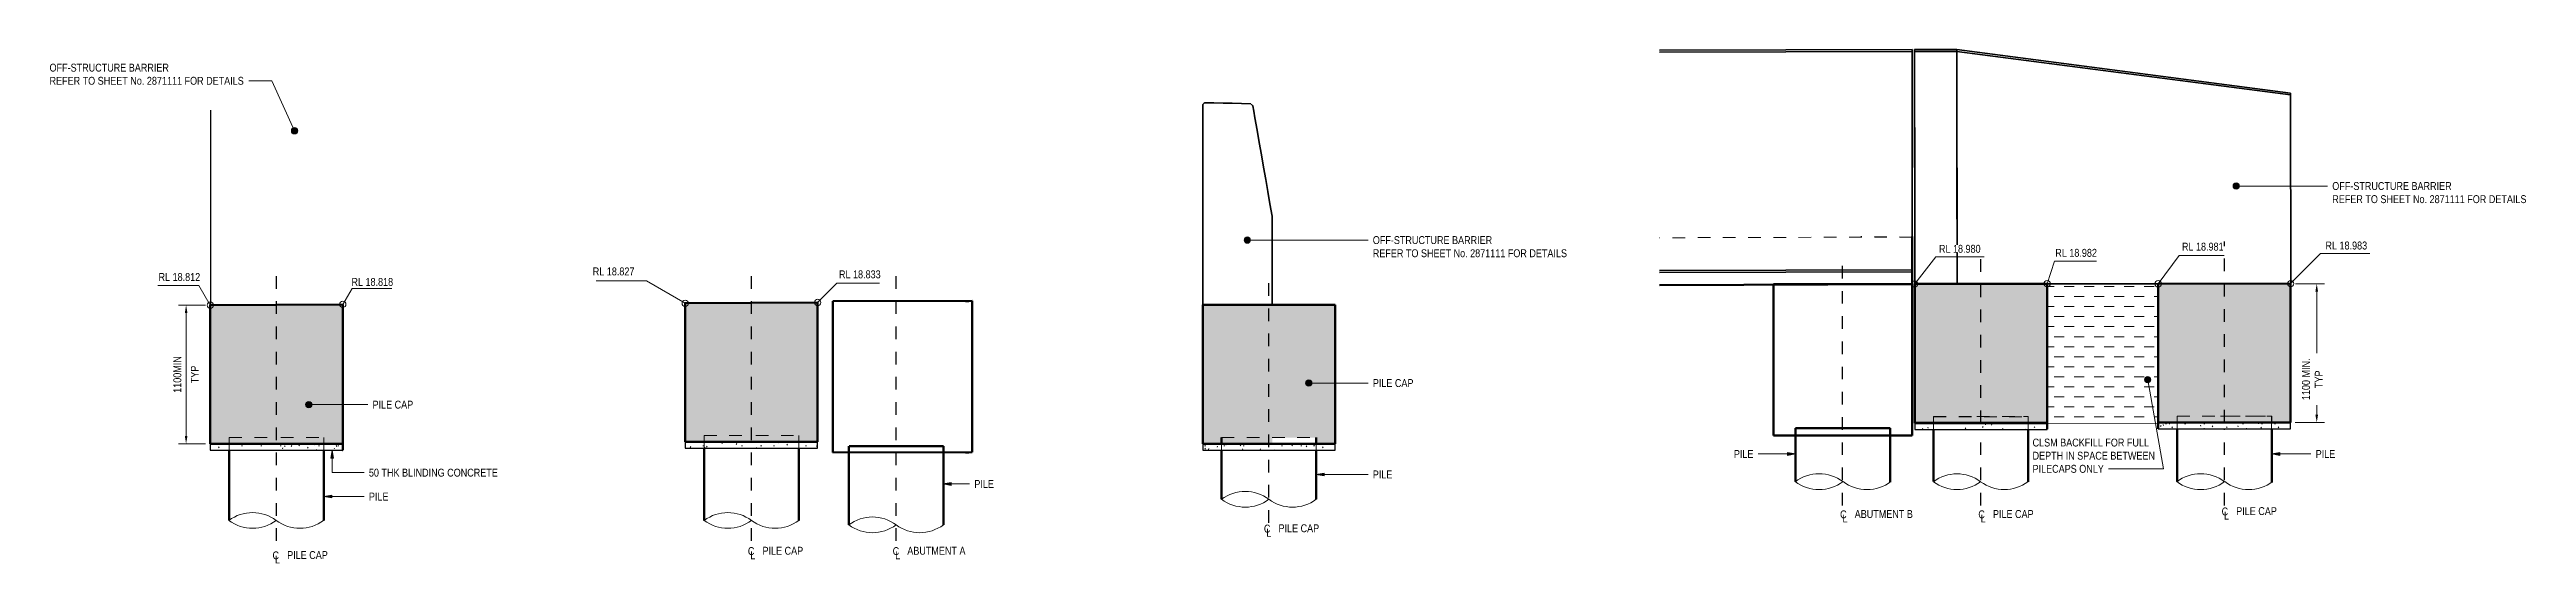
# Model space of a CAD drawing. Header units: metres. Extents: x 574 to 628, y 3 to 1691.
# Drawn here: x 590.55 to 610.18, y 16.76 to 20.84 of the extents above; entities that cross this region are included whole.
import ezdxf

# ---------------------------------------------------------------- set-up
doc = ezdxf.new("R2010")
doc.units = ezdxf.units.M
doc.linetypes.add('JacobsCenter', pattern=[0.015, 0.009, -0.0015, 0.003, -0.0015])
doc.linetypes.add('JacobsDash', pattern=[0.0045, 0.003, -0.0015])
doc.layers.get('Defpoints').update_dxf_attribs({"color": 41})
for name, color, linetype, lineweight in [('BRIDGE-ABUTMENT-CONC', 7, 'Continuous', 50), ('BRIDGE-FRAMING-LINE-18-HID', 7, 'JacobsDash', 18), ('D-BDGE', 7, 'Continuous', 13), ('D-BDGE-FLOOR', 7, 'Continuous', 50), ('D-BDGE-FLOOR-PAT', 7, 'Continuous', 50), ('D-BDGE-FNDN', 7, 'Continuous', 50), ('D-BDGE-FNDN-LINES-18-HID', 7, 'JacobsDash', 18), ('D-BDGE-FNDN-PILE-CAP', 7, 'Continuous', 50), ('D-BDGE-FNDN-PILE-CONC', 7, 'Continuous', 50), ('D-BDGE-GEN-MOD', 7, 'Continuous', 35), ('D-BDGE-LINE', 7, 'Continuous', 9), ('D-ENHA-ANNO-TEXT', 7, 'Continuous', 9), ('D-ENHA-GEN-LINE', 7, 'Continuous', 9), ('D-ENHA-TEXT', 7, 'Continuous', 9), ('D-ENHA-TEXT-DIMS', 7, 'Continuous', 9)]:
    doc.layers.add(name, color=color, linetype=linetype, lineweight=lineweight)
doc.styles.add('Arial Narrow_1', font='ARIALN.TTF', dxfattribs={"height": 0.0625})
doc.dimstyles.new('Dimension_Standard_O__mm_', dxfattribs={"dimscale": 0.3048, "dimtxt": 0.063964, "dimasz": 0.205052, "dimexe": 0.19685, "dimexo": 0.123031, "dimgap": 0.123031, "dimtad": 1, "dimdec": 0, "dimlfac": 1000, "dimzin": 0, "dimdsep": 46, "dimtxsty": 'Arial Narrow_1', "dimsah": 1, "dimcen": 0.09, "dimaunit": 1, "dimadec": 4, "dimazin": 0, "dimtfac": 1, "dimtdec": 4, "dimtix": 1, "dimtmove": 0, "dimatfit": 3, "dimfxl": 1, "dimtvp": 1, "dimtfill": 1, "dimtolj": 1, "dimtzin": 0, "dimlwd": 18, "dimlwe": 18, "dimarcsym": 2})
doc.dimstyles.new('Dimension_Standard_O__mm__1', dxfattribs={"dimscale": 0.3048, "dimtxt": 0.063964, "dimasz": 0.205052, "dimexe": 0.19685, "dimexo": 0.123031, "dimgap": 0.123031, "dimtad": 1, "dimdec": 0, "dimlfac": 1000, "dimzin": 0, "dimdsep": 46, "dimtxsty": 'Arial Narrow_1', "dimsah": 1, "dimcen": 0.09, "dimaunit": 1, "dimadec": 4, "dimazin": 0, "dimtfac": 1, "dimtdec": 4, "dimtix": 1, "dimtmove": 2, "dimatfit": 3, "dimfxl": 1, "dimtvp": 1, "dimtfill": 1, "dimtolj": 1, "dimtzin": 0, "dimlwd": 18, "dimlwe": 18, "dimarcsym": 2})
pattern_1 = [(0, (591.967237, 17.391), (0.2032, 0.0508), [0.00838, -0.14402, 0.00838, -0.14402, -0.8128]), (0, (591.967237, 17.391), (0.2032, 0.0508), [-0.3048, 0.00838, -0.29642, 0.00838, -0.14402, -0.3556]), (0, (591.967237, 17.391), (0.2032, 0.0508), [-0.762, 0.00838, -0.09322, 0.00838, -0.24562]), (120, (592.043237, 17.417), (-0.1455941, 0.15057636), [0.00838, -0.14402, 0.00838, -0.14402, -0.8128]), (120, (592.043237, 17.417), (-0.1455941, 0.15057636), [-0.3048, 0.00838, -0.29642, 0.00838, -0.14402, -0.3556]), (120, (592.043237, 17.417), (-0.1455941, 0.15057636), [-0.762, 0.00838, -0.09322, 0.00838, -0.24562]), (240, (592.068237, 17.518), (-0.0576059, -0.20137636), [0.00838, -0.14402, 0.00838, -0.14402, -0.8128]), (240, (592.068237, 17.518), (-0.0576059, -0.20137636), [-0.3048, 0.00838, -0.29642, 0.00838, -0.14402, -0.3556]), (240, (592.068237, 17.518), (-0.0576059, -0.20137636), [-0.762, 0.00838, -0.09322, 0.00838, -0.24562])]
pattern_2 = [(0, (606.91378, 17.768), (0.2032, 0.0508), [0.00838, -0.14402, 0.00838, -0.14402, -0.8128]), (0, (606.91378, 17.768), (0.2032, 0.0508), [-0.3048, 0.00838, -0.29642, 0.00838, -0.14402, -0.3556]), (0, (606.91378, 17.768), (0.2032, 0.0508), [-0.762, 0.00838, -0.09322, 0.00838, -0.24562]), (120, (606.99078, 17.793), (-0.1455941, 0.1505764), [0.00838, -0.14402, 0.00838, -0.14402, -0.8128]), (120, (606.99078, 17.793), (-0.1455941, 0.1505764), [-0.3048, 0.00838, -0.29642, 0.00838, -0.14402, -0.3556]), (120, (606.99078, 17.793), (-0.1455941, 0.1505764), [-0.762, 0.00838, -0.09322, 0.00838, -0.24562]), (240, (607.01578, 17.895), (-0.0576059, -0.2013764), [0.00838, -0.14402, 0.00838, -0.14402, -0.8128]), (240, (607.01578, 17.895), (-0.0576059, -0.2013764), [-0.3048, 0.00838, -0.29642, 0.00838, -0.14402, -0.3556]), (240, (607.01578, 17.895), (-0.0576059, -0.2013764), [-0.762, 0.00838, -0.09322, 0.00838, -0.24562])]

# ---------------------------------------------------------------- blocks, each defined once
blk = doc.blocks.new('01_SFO_FRP_Pile_CastInPlace_CS - CAST-IN-PLACE PILE - 0750-7668704-DRG-2871081 - SECTION 1')
at = {"layer": 'D-BDGE-FNDN-PILE-CONC'}
for p, q in [((418.144, 17.693), (418.144, 17.644)), ((418.146, 17.693), (418.15, 17.693)), ((418.15, 17.693), (418.157, 17.693)), ((418.157, 17.693), (418.167, 17.693)), ((418.167, 17.693), (418.179, 17.693)), ((418.179, 17.693), (418.211, 17.693)), ((418.211, 17.693), (418.274, 17.693)), ((418.274, 17.693), (418.354, 17.693)), ((418.354, 17.693), (418.413, 17.693)), ((418.413, 17.693), (418.444, 17.693)), ((418.444, 17.693), (418.475, 17.693)), ((418.475, 17.693), (418.602, 17.693)), ((418.602, 17.693), (418.632, 17.693)), ((418.632, 17.693), (418.662, 17.693)), ((418.662, 17.693), (418.719, 17.693)), ((418.719, 17.693), (418.792, 17.693)), ((418.792, 17.693), (418.848, 17.693)), ((418.848, 17.693), (418.874, 17.693)), ((418.874, 17.693), (418.883, 17.693)), ((418.883, 17.693), (418.889, 17.693)), ((418.889, 17.693), (418.893, 17.693)), ((418.893, 17.693), (418.894, 17.693)), ((418.894, 17.645), (418.894, 17.693)), ((418.144, 17.644), (418.144, 17.07)), ((418.894, 17.069), (418.894, 17.645))]:
    blk.add_line(p, q, dxfattribs=at)
blk = doc.blocks.new('CS_DET_Pile-Column_BreakLine - CS_Tubular BreakLine-6234046-DRG-2871081 - SECTION 1')
at = {"layer": 'D-BDGE-LINE', "lineweight": 18}
for centre, start, end in [((413.417, 16.856), 52.9573, 127.0427), ((413.417, 17.353), 232.9573, 307.0427), ((413.792, 17.353), 232.9573, 307.0427)]:
    blk.add_arc(centre, 0.311, start, end, dxfattribs=at)
blk = doc.blocks.new('CS_DET_Pile-Column_BreakLine - CS_Tubular BreakLine-6234046-DRG-2871081 - SECTION 2')
at = {"layer": 'D-BDGE-LINE', "lineweight": 18}
for centre, start, end in [((-1736.851, 17.024), 52.9573, 127.0427), ((-1736.851, 17.521), 232.9573, 307.0427), ((-1736.476, 17.521), 232.9573, 307.0427)]:
    blk.add_arc(centre, 0.311, start, end, dxfattribs=at)
blk = doc.blocks.new('01_SFO_FRP_Pile_CastInPlace_CS - CAST-IN-PLACE PILE - 0750-7668704-DRG-2871081 - SECTION 3')
at = {"layer": 'D-BDGE-FNDN-PILE-CONC'}
for p, q in [((588.434, 17.837), (588.434, 17.777)), ((588.434, 17.837), (589.184, 17.837)), ((588.434, 17.777), (588.434, 17.414)), ((589.184, 17.777), (589.184, 17.837)), ((589.184, 17.408), (589.184, 17.777))]:
    blk.add_line(p, q, dxfattribs=at)
blk = doc.blocks.new('CS_DET_Pile-Column_BreakLine - CS_Tubular BreakLine-6188359-DRG-2871081 - SECTION 3')
at = {"layer": 'D-BDGE-LINE', "lineweight": 18}
for centre, start, end in [((591.645, 17.16), 52.9573, 127.0427), ((591.645, 17.664), 232.9573, 307.0427), ((592.025, 17.664), 232.9573, 307.0427)]:
    blk.add_arc(centre, 0.315, start, end, dxfattribs=at)
blk = doc.blocks.new('CS_DET_Pile-Column_BreakLine - CS_Tubular BreakLine-6234046-DRG-2871081 - SECTION 3')
at = {"layer": 'D-BDGE-LINE', "lineweight": 18}
for centre, start, end in [((589.713, 17.163), 52.9573, 127.0427), ((589.713, 17.66), 232.9573, 307.0427), ((590.088, 17.66), 232.9573, 307.0427)]:
    blk.add_arc(centre, 0.311, start, end, dxfattribs=at)
blk = doc.blocks.new('CS_Annot_Centreline Symbol1 - CS_Annot_Centreline Symbol-5309845-DRG-2871081 - SECTION 1')
at = {"layer": 'D-ENHA-GEN-LINE', "char_height": 0.0625, "attachment_point": 1, "style": 'Arial Narrow_1'}
for s, insert, width in [('C  ', (413.575, 16.859), 0.11023), ('L', (413.595, 16.826), 0.0481)]:
    blk.add_mtext(s, dxfattribs=dict(at, insert=insert, width=width))
blk = doc.blocks.new('DIMBLOCK18-DRG-2871081 - SECTION 1')
at = {"layer": 'D-ENHA-TEXT-DIMS', "color": 0, "lineweight": 18, "transparency": 16777216}
for p, q in [((591.784, 18.812), (591.569, 18.812)), ((591.629, 18.749), (591.629, 17.775)), ((591.784, 17.712), (591.569, 17.712))]:
    blk.add_line(p, q, dxfattribs=at)
at = {"layer": 'D-ENHA-TEXT-DIMS', "color": 0, "transparency": 16777216}
for points in [[(591.619, 18.749), (591.64, 18.749), (591.629, 18.812)], [(591.619, 17.775), (591.64, 17.775), (591.629, 17.712)]]:
    blk.add_solid(points, dxfattribs=at)
at = {"layer": 'Defpoints', "color": 0, "transparency": 16777216}
for p in [(591.821, 18.812), (591.629, 17.712), (591.821, 17.712)]:
    blk.add_point(p, dxfattribs=at)
at = {"layer": 'D-ENHA-TEXT-DIMS', "color": 0, "lineweight": 18, "transparency": 16777216, "insert": (591.56, 18.262), "char_height": 0.0625, "width": 0.39719, "attachment_point": 5, "rotation": 90, "style": 'Arial Narrow_1', "bg_fill": 3, "box_fill_scale": 1.1, "bg_fill_color": 256, "bg_fill_true_color": 13158600, "bg_fill_transparency": 0}
blk.add_mtext('\\A1;1100MIN ', dxfattribs=at)
at = {"layer": 'D-ENHA-TEXT-DIMS', "color": 0, "lineweight": 18, "transparency": 16777216, "insert": (591.698, 18.262), "char_height": 0.0625, "width": 0.39719, "attachment_point": 5, "rotation": 90, "style": 'Arial Narrow_1', "bg_fill": 3, "box_fill_scale": 1.1, "bg_fill_color": 256, "bg_fill_true_color": 13158600, "bg_fill_transparency": 0}
blk.add_mtext('\\A1;TYP', dxfattribs=at)
blk = doc.blocks.new('CS_Annot_Centreline Symbol1 - CS_Annot_Centreline Symbol-5309845-DRG-2871081 - SECTION 2')
at = {"layer": 'D-ENHA-GEN-LINE', "char_height": 0.0625, "attachment_point": 1, "style": 'Arial Narrow_1'}
for s, insert, width in [('C  ', (-1736.703, 17.071), 0.11023), ('L', (-1736.684, 17.038), 0.0481)]:
    blk.add_mtext(s, dxfattribs=dict(at, insert=insert, width=width))
blk = doc.blocks.new('CS_Annot_Centreline Symbol1 - CS_Annot_Centreline Symbol-5309845-DRG-2871081 - SECTION 3')
at = {"layer": 'D-ENHA-GEN-LINE', "char_height": 0.0625, "attachment_point": 1, "style": 'Arial Narrow_1'}
for s, insert, width in [('C  ', (591.811, 17.207), 0.11023), ('L', (591.83, 17.174), 0.0481)]:
    blk.add_mtext(s, dxfattribs=dict(at, insert=insert, width=width))
blk = doc.blocks.new('DIMBLOCK19-DRG-2871081 - SECTION 3')
at = {"layer": 'D-ENHA-TEXT-DIMS', "color": 0, "lineweight": 18, "transparency": 16777216}
for p, q in [((608.352, 18.982), (608.58, 18.982)), ((608.52, 18.919), (608.52, 18.422)), ((608.35, 17.881), (608.58, 17.881)), ((608.52, 17.943), (608.52, 18.026))]:
    blk.add_line(p, q, dxfattribs=at)
at = {"layer": 'D-ENHA-TEXT-DIMS', "color": 0, "transparency": 16777216}
blk.add_solid([(608.509, 18.919), (608.53, 18.919), (608.52, 18.982)], dxfattribs=at)
at = {"layer": 'Defpoints', "color": 0, "transparency": 16777216}
for p in [(608.315, 18.982), (608.312, 17.881), (608.52, 17.881)]:
    blk.add_point(p, dxfattribs=at)
at = {"layer": 'D-ENHA-TEXT-DIMS', "color": 0, "lineweight": 18, "transparency": 16777216, "insert": (608.485, 18.224), "char_height": 0.0625, "width": 0.39719, "attachment_point": 5, "rotation": 90, "line_spacing_factor": 0.974696, "style": 'Arial Narrow_1', "bg_fill": 3, "box_fill_scale": 1.1, "bg_fill_color": 256, "bg_fill_true_color": 13158600, "bg_fill_transparency": 0}
blk.add_mtext('\\A1;1100\u200e MIN.\\PTYP', dxfattribs=at)
at = {"layer": 'D-ENHA-TEXT-DIMS', "color": 0, "transparency": 16777216}
blk.add_solid([(608.509, 17.943), (608.53, 17.943), (608.52, 17.881)], dxfattribs=at)

msp = doc.modelspace()

# ---------------------------------------------------------------- hatches: boundary and pattern name
at = {"layer": 'D-BDGE-FLOOR-PAT', "true_color": 0xe1e1e1}
msp.add_hatch(color=254, dxfattribs=at).paths.add_polyline_path([(605.3126, 19.352), (605.3126, 19.3574), (605.3122, 19.3574), (605.3122, 19.352)])
at = {"layer": 'D-BDGE-FNDN-PILE-CAP', "true_color": 0xc0c0c0}
for points in [[(606.3826, 17.8796), (606.3826, 18.9816), (605.3326, 18.9797), (605.3326, 17.8796), (606.0053, 17.8796)], [(607.3531, 17.8808), (608.3124, 17.8808), (608.3124, 18.9828), (607.2624, 18.9809), (607.2624, 17.8808)], [(592.4597, 17.712), (592.8711, 17.712), (592.8711, 18.818), (591.8211, 18.8116), (591.8211, 17.712), (591.9897, 17.712)], [(595.5854, 17.727), (596.6354, 17.727), (596.6354, 18.833), (595.5854, 18.8266), (595.5854, 17.8166)], [(599.6884, 17.712), (599.8384, 17.712), (599.8384, 17.7614), (600.5883, 17.7614), (600.5883, 17.712), (600.7383, 17.712), (600.7383, 18.8148), (599.6883, 18.8148), (599.6883, 17.712)], [(605.3326, 17.8761), (606.3826, 17.8761), (606.3826, 17.8796), (605.3326, 17.8796)], [(592.8711, 17.662), (592.8711, 17.712), (591.8211, 17.712), (591.8211, 17.7114), (592.8701, 17.7114), (592.8701, 17.662)], [(595.5854, 17.677), (595.5855, 17.677), (595.5854, 17.727)]]:
    msp.add_hatch(color=9, dxfattribs=at).paths.add_polyline_path(points)
at = {"layer": 'D-BDGE-LINE', "true_color": 0x888888}
h = msp.add_hatch(dxfattribs=at)
h.set_pattern_fill('FP_4', color=252, style=0, pattern_type=2)
h.set_pattern_definition([(0, (606.91378, 17.768), (0.07937, 0.07937), [0.07937, -0.07937])])
h.paths.add_polyline_path([(606.3826, 17.8715), (607.2624, 17.8771), (607.2624, 18.9811), (606.3826, 18.9778), (606.3826, 17.8761)])
at = {"layer": 'D-BDGE-LINE'}
h = msp.add_hatch(dxfattribs=at)
h.set_pattern_fill('FP_5', color=256, style=0, pattern_type=2)
h.set_pattern_definition(pattern_2)
h.paths.add_polyline_path([(605.3326, 17.8261), (606.3826, 17.8261), (606.3826, 17.8761), (605.3326, 17.8761)])
h = msp.add_hatch(dxfattribs=at)
h.set_pattern_fill('FP_5', color=256, style=0, pattern_type=2)
h.set_pattern_definition(pattern_2)
h.paths.add_polyline_path([(608.0271, 17.8308), (608.3124, 17.8308), (608.3124, 17.8808), (607.2624, 17.8808), (607.2624, 17.8308), (607.6901, 17.8308)])
h = msp.add_hatch(dxfattribs=at)
h.set_pattern_fill('FP_2', color=256, style=0, pattern_type=2)
h.set_pattern_definition(pattern_1)
h.paths.add_polyline_path([(591.8201, 17.6614), (592.8701, 17.6614), (592.8701, 17.7114), (591.8201, 17.7114)])
h = msp.add_hatch(dxfattribs=at)
h.set_pattern_fill('FP_2', color=256, style=0, pattern_type=2)
h.set_pattern_definition(pattern_1)
h.paths.add_polyline_path([(595.5855, 17.677), (596.6355, 17.677), (596.6355, 17.727), (595.5855, 17.727)])
h = msp.add_hatch(dxfattribs=at)
h.set_pattern_fill('FP_3', color=256, style=0, pattern_type=2)
h.set_pattern_definition([(0, (600.719363, 17.391), (0.2032, 0.0508), [0.00838, -0.14402, 0.00838, -0.14402, -0.8128]), (0, (600.719363, 17.391), (0.2032, 0.0508), [-0.3048, 0.00838, -0.29642, 0.00838, -0.14402, -0.3556]), (0, (600.719363, 17.391), (0.2032, 0.0508), [-0.762, 0.00838, -0.09322, 0.00838, -0.24562]), (120, (600.795363, 17.417), (-0.145594, 0.1505764), [0.00838, -0.14402, 0.00838, -0.14402, -0.8128]), (120, (600.795363, 17.417), (-0.145594, 0.1505764), [-0.3048, 0.00838, -0.29642, 0.00838, -0.14402, -0.3556]), (120, (600.795363, 17.417), (-0.145594, 0.1505764), [-0.762, 0.00838, -0.09322, 0.00838, -0.24562]), (240, (600.820363, 17.518), (-0.057606, -0.2013764), [0.00838, -0.14402, 0.00838, -0.95682]), (240, (600.820363, 17.518), (-0.057606, -0.2013764), [-0.16078, -0.14402, 0.00838, -0.29642, -0.508]), (240, (600.820363, 17.518), (-0.057606, -0.2013764), [-0.6096, 0.00838, -0.14402, 0.00838, -0.34722]), (240, (600.820363, 17.518), (-0.057606, -0.2013764), [-0.77038, -0.09322, 0.00838, -0.24562])])
h.paths.add_polyline_path([(600.5645, 17.662), (600.7384, 17.662), (600.7383, 17.712), (599.6884, 17.712), (599.6884, 17.662), (600.4859, 17.662)])
at = {"layer": 'D-BDGE-LINE', "true_color": 0xc0c0c0}
msp.add_hatch(color=9, dxfattribs=at).paths.add_polyline_path([(599.8384, 17.712), (600.2393, 17.712), (600.2393, 17.7614), (599.8384, 17.7614)])
at = {"layer": 'D-ENHA-TEXT'}
h = msp.add_hatch(color=256, dxfattribs=at)
edge = h.paths.add_edge_path()
edge.add_arc((592.4887, 20.1943), 0.025, 0, 360)
h = msp.add_hatch(color=256, dxfattribs=at)
edge = h.paths.add_edge_path()
edge.add_arc((607.881, 19.7566), 0.025, 0, 360)
h = msp.add_hatch(color=256, dxfattribs=at)
edge = h.paths.add_edge_path()
edge.add_arc((600.042, 19.3276), 0.025, 0, 360)
h = msp.add_hatch(color=256, dxfattribs=at)
edge = h.paths.add_edge_path()
edge.add_arc((600.5291, 18.194), 0.025, 0, 360)
h = msp.add_hatch(color=256, dxfattribs=at)
edge = h.paths.add_edge_path()
edge.add_arc((607.1799, 18.2205), 0.025, 0, 360)
h = msp.add_hatch(color=256, dxfattribs=at)
edge = h.paths.add_edge_path()
edge.add_arc((592.6016, 18.0228), 0.025, 0, 360)
for points in [[(592.787, 17.661), (592.776, 17.5985), (592.798, 17.5985)], [(600.5889, 17.4694), (600.6514, 17.4584), (600.6514, 17.4804)], [(604.3865, 17.6318), (604.324, 17.6428), (604.324, 17.6208)], [(608.1646, 17.6318), (608.2271, 17.6208), (608.2271, 17.6428)], [(592.721, 17.2939), (592.7835, 17.2829), (592.7835, 17.3049)], [(597.6315, 17.3939), (597.694, 17.3829), (597.694, 17.4049)]]:
    msp.add_hatch(color=256, dxfattribs=at).paths.add_polyline_path(points)

# ---------------------------------------------------------------- linework, layer by layer
at = {"layer": 'BRIDGE-ABUTMENT-CONC'}
for p, q in [((605.3126, 18.9771), (604.2126, 18.9771)), ((604.2126, 18.9738), (604.2126, 17.777)), ((605.3126, 17.777), (605.3126, 18.977)), ((597.8604, 18.8449), (596.7554, 18.8439)), ((596.7554, 18.8439), (596.7554, 17.6438)), ((597.8604, 18.8449), (597.8111, 18.8398)), ((597.8604, 17.6449), (597.8604, 18.8449)), ((604.2126, 17.777), (604.2126, 17.7825)), ((604.2126, 17.777), (605.3126, 17.777)), ((605.3126, 17.777), (605.3126, 17.7825)), ((596.7554, 17.6438), (597.8604, 17.6449)), ((597.8111, 17.6397), (597.8604, 17.6449))]:
    msp.add_line(p, q, dxfattribs=at)
at = {"layer": 'BRIDGE-FRAMING-LINE-18-HID'}
msp.add_line((604.2126, 18.9771), (604.2126, 18.9739), dxfattribs=at)
at = {"layer": 'D-BDGE', "lineweight": 25}
for p, q in [((591.8251, 18.8036), (591.8251, 20.3571)), ((605.3326, 17.8761), (605.3326, 17.8261)), ((606.3826, 17.8261), (606.3826, 17.8761)), ((607.2624, 17.8808), (607.2624, 17.8308)), ((608.3124, 17.8308), (608.3124, 17.8808)), ((591.8201, 17.7114), (591.8201, 17.6614)), ((592.8701, 17.6614), (592.8701, 17.7114)), ((595.5855, 17.727), (595.5855, 17.677)), ((595.5855, 17.677), (596.6355, 17.677)), ((596.6355, 17.677), (596.6355, 17.727)), ((599.6884, 17.712), (599.6884, 17.662)), ((600.7384, 17.662), (600.7384, 17.712)), ((605.3326, 17.8261), (606.3826, 17.8261)), ((607.2624, 17.8308), (608.3124, 17.8308)), ((591.8201, 17.6614), (592.8701, 17.6614)), ((599.6884, 17.662), (600.7384, 17.662))]:
    msp.add_line(p, q, dxfattribs=at)
at = {"layer": 'D-BDGE', "color": 8, "linetype": 'JacobsDash', "lineweight": 18, "true_color": 0x808080}
for q in [(603.3096, 19.3462), (604.9046, 19.3562)]:
    msp.add_line((605.3126, 19.352), q, dxfattribs=at)
at = {"layer": 'D-BDGE', "linetype": 'JacobsCenter', "lineweight": 25}
for p, q in [((605.8576, 17.8761), (605.8576, 19.2609)), ((607.7874, 17.8808), (607.7874, 19.3159)), ((596.1104, 16.9422), (596.1104, 19.106)), ((597.2584, 16.9422), (597.2584, 19.121)), ((604.7609, 17.2237), (604.7609, 19.1704)), ((592.3451, 16.9422), (592.3451, 19.0462)), ((600.2134, 17.0858), (600.2134, 19.032)), ((605.8576, 17.2237), (605.8576, 17.8261)), ((607.7874, 17.2237), (607.7874, 17.8308))]:
    msp.add_line(p, q, dxfattribs=at)
at = {"layer": 'D-BDGE', "color": 252, "true_color": 0x888888}
for p, q in [((607.2624, 18.9811), (606.3826, 18.9778)), ((606.3826, 18.9778), (606.3826, 17.8761)), ((607.2624, 17.8808), (607.2624, 18.9811)), ((606.3826, 17.8715), (607.2624, 17.8771))]:
    msp.add_line(p, q, dxfattribs=at)
at = {"layer": 'D-BDGE', "lineweight": 50}
for p, q in [((606.3826, 17.8761), (605.3326, 17.8761)), ((608.3124, 17.8808), (607.2624, 17.8808)), ((592.8701, 17.7114), (591.8201, 17.7114)), ((596.6355, 17.727), (595.5855, 17.727)), ((600.7384, 17.712), (599.6884, 17.712))]:
    msp.add_line(p, q, dxfattribs=at)
at = {"layer": 'D-BDGE', "linetype": 'JacobsDash', "lineweight": 18}
for p, q in [((605.4826, 17.8261), (605.4826, 17.9261)), ((605.4826, 17.9261), (606.2321, 17.9261)), ((606.2321, 17.9261), (606.2321, 17.8261)), ((607.4125, 17.8308), (607.4125, 17.9308)), ((607.4125, 17.9308), (608.1623, 17.9308)), ((608.1623, 17.9308), (608.1623, 17.8308)), ((591.9711, 17.654), (591.9711, 17.754)), ((592.7208, 17.754), (592.7208, 17.654)), ((595.7355, 17.677), (595.7355, 17.7771)), ((596.4855, 17.7771), (596.4855, 17.677)), ((599.8383, 17.654), (599.8383, 17.7614)), ((599.8383, 17.7614), (600.5882, 17.7614)), ((600.5882, 17.7614), (600.5882, 17.654))]:
    msp.add_line(p, q, dxfattribs=at)
at = {"layer": 'D-BDGE-FLOOR', "color": 252, "true_color": 0x888888}
for p, q in [((605.3126, 19.3574), (605.3126, 19.352)), ((605.3126, 19.352), (605.3126, 18.977)), ((603.3096, 18.9712), (605.3126, 18.977))]:
    msp.add_line(p, q, dxfattribs=at)
at = {"layer": 'D-BDGE-FNDN-LINES-18-HID'}
for p, q in [((605.4826, 17.9296), (605.4826, 17.8797)), ((605.4826, 17.9296), (605.8259, 17.9296)), ((605.4826, 17.9296), (605.5213, 17.9296)), ((605.4826, 17.8796), (605.4826, 17.8761)), ((605.8259, 17.9296), (606.2326, 17.9296)), ((606.194, 17.9296), (606.2326, 17.9296)), ((606.2326, 17.8797), (606.2326, 17.9296)), ((606.2326, 17.8761), (606.2326, 17.8796)), ((607.4125, 17.9308), (607.4125, 17.8808)), ((607.4125, 17.9308), (607.7558, 17.9308)), ((607.7558, 17.9308), (608.1625, 17.9308)), ((608.1239, 17.9308), (608.1625, 17.9308)), ((608.1625, 17.8808), (608.1625, 17.9308)), ((591.9711, 17.7614), (591.9711, 17.712)), ((591.9711, 17.712), (591.9711, 17.7114)), ((591.9712, 17.7614), (592.3499, 17.7614)), ((592.3808, 17.7614), (592.7211, 17.7614)), ((592.7211, 17.712), (592.7211, 17.7614)), ((592.7211, 17.7114), (592.7211, 17.712)), ((595.7355, 17.7771), (595.7355, 17.727)), ((595.7355, 17.7771), (596.1142, 17.7771)), ((596.1452, 17.7771), (596.4854, 17.7771)), ((596.4855, 17.727), (596.4855, 17.7771))]:
    msp.add_line(p, q, dxfattribs=at)
at = {"layer": 'D-BDGE-FNDN-PILE-CAP'}
for p, q in [((606.3826, 18.9816), (605.3326, 18.9797)), ((605.3326, 17.8796), (605.3326, 18.9797)), ((606.3826, 18.9778), (606.3826, 18.9816)), ((608.3124, 18.9828), (607.2624, 18.9809)), ((608.3124, 17.8808), (608.3124, 18.9828)), ((592.8711, 18.818), (591.8211, 18.8116)), ((591.8211, 18.8116), (591.8211, 17.712)), ((592.8711, 17.712), (592.8711, 18.818)), ((592.8711, 18.818), (592.8711, 18.818)), ((596.6354, 18.833), (595.5854, 18.8266)), ((595.5854, 18.8266), (595.5854, 17.727)), ((596.6354, 17.727), (596.6354, 18.833)), ((596.6355, 18.833), (596.6354, 18.833)), ((600.7383, 18.8148), (599.6883, 18.8148)), ((599.6883, 18.8148), (599.6883, 17.712)), ((599.6883, 18.8148), (599.6883, 18.8148)), ((600.7383, 17.712), (600.7383, 18.8148)), ((600.7383, 18.8148), (600.7383, 18.8148)), ((605.3326, 17.8796), (606.3826, 17.8796)), ((605.3326, 17.8761), (605.3326, 17.8796)), ((606.3826, 17.8796), (605.3326, 17.8796)), ((592.8711, 17.712), (591.8211, 17.712)), ((591.8211, 17.712), (591.8211, 17.7114)), ((591.8211, 17.712), (592.8711, 17.712)), ((592.8711, 17.662), (592.8711, 17.712)), ((592.8711, 17.712), (592.8711, 17.712)), ((592.8711, 17.712), (592.8711, 17.712)), ((592.8701, 17.662), (592.8711, 17.662)), ((592.8711, 17.662), (592.8711, 17.662))]:
    msp.add_line(p, q, dxfattribs=at)
at = {"layer": 'D-BDGE-FNDN-PILE-CAP', "color": 18, "true_color": 0x080808}
for p, q in [((606.3826, 17.8796), (606.3826, 18.9778)), ((607.2624, 18.9809), (607.2624, 18.9809)), ((607.2624, 17.8808), (607.2624, 18.9809)), ((606.3826, 17.8761), (606.3826, 17.8796)), ((606.3826, 17.8296), (606.3826, 17.8715)), ((607.2624, 17.8308), (607.2624, 17.8771))]:
    msp.add_line(p, q, dxfattribs=at)
at = {"layer": 'D-BDGE-FNDN-PILE-CAP', "color": 250, "true_color": 0x0f0f0f}
for p, q in [((606.3826, 17.8715), (606.3826, 17.8761)), ((607.2624, 17.8771), (607.2624, 17.8808))]:
    msp.add_line(p, q, dxfattribs=at)
at = {"layer": 'D-BDGE-FNDN-PILE-CONC'}
for p, q in [((595.7355, 17.677), (595.7355, 17.1043)), ((596.4855, 17.1038), (596.4855, 17.677)), ((599.8383, 17.7614), (599.8383, 17.712)), ((600.5883, 17.712), (600.5883, 17.7614)), ((605.4826, 17.8261), (605.4826, 17.4135)), ((606.2326, 17.4119), (606.2326, 17.8261)), ((607.4125, 17.8308), (607.4125, 17.4135)), ((608.1625, 17.4066), (608.1625, 17.8308)), ((591.9711, 17.6614), (591.9711, 17.1059)), ((592.7211, 17.1043), (592.7211, 17.6614)), ((599.8383, 17.662), (599.8383, 17.2725)), ((600.5883, 17.2724), (600.5883, 17.662))]:
    msp.add_line(p, q, dxfattribs=at)
at = {"layer": 'D-BDGE-GEN-MOD'}
for p, q in [((603.3096, 20.8325), (605.3122, 20.838)), ((605.3122, 20.823), (603.3096, 20.8175)), ((605.3122, 20.823), (605.3122, 20.838)), ((605.3122, 20.8362), (605.3123, 20.8302)), ((605.3122, 19.091), (605.3122, 20.823)), ((605.3124, 20.8131), (605.3123, 20.8302)), ((605.3305, 20.8368), (605.3304, 20.8302)), ((605.3304, 20.8302), (605.3304, 20.8147)), ((605.3304, 20.8147), (605.3326, 19.6281)), ((605.6646, 20.8387), (605.3306, 20.8381)), ((605.3306, 20.8231), (605.3306, 20.8381)), ((605.6656, 20.8237), (605.3306, 20.8231)), ((605.3343, 18.9817), (605.3306, 20.8231)), ((605.6655, 20.8388), (605.6646, 20.8389)), ((605.6652, 20.8238), (605.6646, 20.8239)), ((605.6656, 20.8237), (605.6656, 20.8387)), ((608.3118, 20.4941), (605.6656, 20.8387)), ((605.6693, 18.9817), (605.6656, 20.8237)), ((608.3118, 20.4791), (605.6657, 20.8237)), ((605.3124, 19.893), (605.3124, 20.8131)), ((608.3118, 20.4791), (608.3118, 20.4941)), ((608.3149, 18.9817), (608.3118, 20.4791)), ((599.7033, 20.4174), (599.6883, 20.4024)), ((599.6883, 20.4024), (599.6883, 18.8169)), ((599.7033, 20.4174), (599.7033, 20.4178)), ((600.0854, 20.3933), (600.0723, 20.4064)), ((600.0854, 20.3933), (600.0853, 20.3938)), ((600.0931, 20.3492), (600.0854, 20.3933)), ((605.3124, 19.893), (605.3122, 19.783)), ((605.6663, 20.0012), (605.6683, 18.9817)), ((605.3122, 19.783), (605.3122, 19.091)), ((600.2383, 18.8169), (600.2383, 19.5169)), ((600.2383, 19.5169), (600.2383, 19.5169)), ((605.3326, 19.6281), (605.3339, 18.9817)), ((603.3096, 19.0855), (605.3122, 19.091)), ((605.3122, 19.076), (603.3096, 19.0705)), ((605.3122, 19.076), (605.3122, 19.091)), ((605.3122, 19.091), (605.3122, 19.076)), ((605.3339, 18.9817), (605.3343, 18.9817)), ((605.3343, 18.9817), (605.6693, 18.9817)), ((605.6694, 18.9817), (607.6824, 18.9817)), ((608.3124, 18.9817), (608.3149, 18.9817)), ((599.6883, 18.8169), (600.2383, 18.8169))]:
    msp.add_line(p, q, dxfattribs=at)
at = {"layer": 'D-BDGE-GEN-MOD', "flags": 128}
for points in [[(600.0697, 20.409), (599.9964, 20.4107), (599.9231, 20.4124), (599.8499, 20.414), (599.7766, 20.4157), (599.7033, 20.4174)], [(600.2383, 19.5169), (600.2213, 19.6143), (600.2044, 19.7117), (600.1874, 19.8091), (600.1704, 19.9064), (600.1534, 20.0038), (600.1364, 20.1012), (600.1194, 20.1986), (600.1024, 20.296), (600.0931, 20.3491)]]:
    msp.add_lwpolyline(points, dxfattribs=at)
at = {"layer": 'D-ENHA-ANNO-TEXT', "lineweight": 18}
for p, q in [((605.3326, 18.9797), (605.4989, 19.1937)), ((605.4989, 19.1937), (605.8843, 19.1937)), ((606.3826, 18.9816), (606.4406, 19.1609)), ((606.4406, 19.1609), (606.7745, 19.1609)), ((607.2624, 18.9811), (607.4287, 19.2068)), ((607.4287, 19.2068), (607.7864, 19.2068)), ((608.3124, 18.9828), (608.55, 19.2204)), ((608.55, 19.2204), (608.9405, 19.2204)), ((591.7313, 18.9672), (591.4058, 18.9672)), ((591.8211, 18.8116), (591.7313, 18.9672)), ((592.8711, 18.818), (592.9443, 18.9447)), ((592.9443, 18.9447), (593.2607, 18.9447)), ((595.2781, 19.0041), (594.8797, 19.0041)), ((595.5854, 18.8266), (595.2781, 19.0041)), ((596.6354, 18.833), (596.7888, 18.9863)), ((596.7888, 18.9863), (597.1271, 18.9863))]:
    msp.add_line(p, q, dxfattribs=at)
for centre in [(595.5854, 18.8266), (596.6354, 18.833), (605.3326, 18.9797), (606.3826, 18.9816), (607.2624, 18.9811), (608.3124, 18.9828), (591.8211, 18.8116), (592.8711, 18.818)]:
    msp.add_circle(centre, 0.025, dxfattribs=at)
at = {"layer": 'D-ENHA-TEXT'}
for p, q in [((592.1285, 20.5909), (592.1269, 20.5909)), ((592.3086, 20.5909), (592.1285, 20.5909)), ((592.4887, 20.1943), (592.3086, 20.5909)), ((607.881, 19.7566), (608.6052, 19.7566)), ((600.042, 19.3276), (600.9992, 19.3276)), ((600.5291, 18.194), (600.9992, 18.194)), ((607.1799, 18.2205), (607.3042, 17.5138)), ((592.6016, 18.0228), (593.0696, 18.0228)), ((592.787, 17.661), (592.776, 17.5985)), ((592.776, 17.5985), (592.798, 17.5985)), ((592.798, 17.5985), (592.787, 17.661)), ((592.787, 17.661), (592.787, 17.4835)), ((592.787, 17.4835), (593.0407, 17.4835)), ((600.6514, 17.4804), (600.5889, 17.4694)), ((600.6514, 17.4584), (600.6514, 17.4804)), ((604.3865, 17.6318), (604.092, 17.6318)), ((604.3865, 17.6318), (604.324, 17.6428)), ((604.324, 17.6428), (604.324, 17.6208)), ((604.324, 17.6208), (604.3865, 17.6318)), ((607.277, 17.5138), (606.8701, 17.5138)), ((607.3042, 17.5138), (607.277, 17.5138)), ((608.2271, 17.6428), (608.1646, 17.6318)), ((608.1646, 17.6318), (608.2271, 17.6208)), ((608.1646, 17.6318), (608.4738, 17.6318)), ((608.2271, 17.6208), (608.2271, 17.6428)), ((592.7835, 17.3049), (592.721, 17.2939)), ((592.721, 17.2939), (592.7835, 17.2829)), ((592.721, 17.2939), (593.0407, 17.2939)), ((592.7835, 17.2829), (592.7835, 17.3049)), ((597.694, 17.4049), (597.6315, 17.3939)), ((597.6315, 17.3939), (597.694, 17.3829)), ((597.6315, 17.3939), (597.8403, 17.3939)), ((597.694, 17.3829), (597.694, 17.4049)), ((600.5889, 17.4694), (600.6514, 17.4584)), ((600.5889, 17.4694), (600.9992, 17.4694))]:
    msp.add_line(p, q, dxfattribs=at)
for centre in [(592.4887, 20.1943), (607.881, 19.7566), (600.042, 19.3276), (600.5291, 18.194), (607.1799, 18.2205), (592.6016, 18.0228)]:
    msp.add_circle(centre, 0.025, dxfattribs=at)

# ---------------------------------------------------------------- block references
at = {"layer": 'D-BDGE-FNDN'}
for name, p in [('01_SFO_FRP_Pile_CastInPlace_CS - CAST-IN-PLACE PILE - 0750-7668704-DRG-2871081 - SECTION 1', (178.7392, 0)), ('01_SFO_FRP_Pile_CastInPlace_CS - CAST-IN-PLACE PILE - 0750-7668704-DRG-2871081 - SECTION 3', (15.9548, 0))]:
    msp.add_blockref(name, p, dxfattribs=at)
at = {"layer": 'D-BDGE-LINE'}
for name, p in [('CS_DET_Pile-Column_BreakLine - CS_Tubular BreakLine-6188359-DRG-2871081 - SECTION 3', (12.9298, 0)), ('CS_DET_Pile-Column_BreakLine - CS_Tubular BreakLine-6234046-DRG-2871081 - SECTION 3', (15.9548, 0)), ('CS_DET_Pile-Column_BreakLine - CS_Tubular BreakLine-6188359-DRG-2871081 - SECTION 3', (15.9548, 0)), ('CS_DET_Pile-Column_BreakLine - CS_Tubular BreakLine-6234046-DRG-2871081 - SECTION 2', (2336.8764, 0)), ('CS_DET_Pile-Column_BreakLine - CS_Tubular BreakLine-6234046-DRG-2871081 - SECTION 1', (178.7392, 0)), ('CS_DET_Pile-Column_BreakLine - CS_Tubular BreakLine-6234046-DRG-2871081 - SECTION 1', (182.5067, 0)), ('CS_DET_Pile-Column_BreakLine - CS_Tubular BreakLine-6234046-DRG-2871081 - SECTION 1', (183.6529, -0.035))]:
    msp.add_blockref(name, p, dxfattribs=at)
at = {"layer": 'D-ENHA-GEN-LINE'}
for name, p in [('CS_Annot_Centreline Symbol1 - CS_Annot_Centreline Symbol-5309845-DRG-2871081 - SECTION 3', (12.9303, -0.023)), ('CS_Annot_Centreline Symbol1 - CS_Annot_Centreline Symbol-5309845-DRG-2871081 - SECTION 3', (14.0261, -0.023)), ('CS_Annot_Centreline Symbol1 - CS_Annot_Centreline Symbol-5309845-DRG-2871081 - SECTION 3', (15.9548, 0)), ('CS_Annot_Centreline Symbol1 - CS_Annot_Centreline Symbol-5309845-DRG-2871081 - SECTION 1', (182.5076, 0.0338)), ('CS_Annot_Centreline Symbol1 - CS_Annot_Centreline Symbol-5309845-DRG-2871081 - SECTION 1', (183.6555, 0.0338)), ('CS_Annot_Centreline Symbol1 - CS_Annot_Centreline Symbol-5309845-DRG-2871081 - SECTION 2', (2336.8764, 0)), ('CS_Annot_Centreline Symbol1 - CS_Annot_Centreline Symbol-5309845-DRG-2871081 - SECTION 1', (178.7392, 0))]:
    msp.add_blockref(name, p, dxfattribs=at)

# ---------------------------------------------------------------- texts
at = {"layer": 'D-ENHA-TEXT', "insert": (590.5465, 20.7263), "char_height": 0.0625, "attachment_point": 1, "style": 'Arial Narrow_1', "bg_fill": 3, "box_fill_scale": 1, "bg_fill_color": 256, "bg_fill_transparency": 0}
msp.add_mtext('OFF-STRUCTURE BARRIER ', dxfattribs=at)

# ---------------------------------------------------------------- next in the draw order: texts
at = {"layer": 'D-ENHA-ANNO-TEXT', "lineweight": 18, "char_height": 0.0625, "attachment_point": 1, "style": 'Arial Narrow_1', "bg_fill": 3, "box_fill_scale": 1, "bg_fill_color": 256, "bg_fill_true_color": 13158600, "bg_fill_transparency": 0}
for s, insert in [('RL 18.980', (605.5247, 19.2899)), ('RL 18.982', (606.4469, 19.2579)), ('RL 18.981', (607.451, 19.3069)), ('RL 18.983', (608.5889, 19.316)), ('RL 18.812', (591.4106, 19.0662)), ('RL 18.827', (594.8528, 19.1104)), ('RL 18.833', (596.8048, 19.0874)), ('RL 18.818', (592.9399, 19.0274))]:
    msp.add_mtext(s, dxfattribs=dict(at, insert=insert))
at = {"layer": 'D-ENHA-GEN-LINE', "char_height": 0.0625, "attachment_point": 1, "style": 'Arial Narrow_1', "bg_fill": 3, "box_fill_scale": 1, "bg_fill_color": 256, "bg_fill_true_color": 13158600, "bg_fill_transparency": 0}
for s, insert in [('ABUTMENT B', (604.8569, 17.1867)), ('PILE CAP', (605.9527, 17.1867)), ('PILE CAP', (607.8813, 17.2098)), ('PILE CAP', (596.1985, 16.8953)), ('ABUTMENT A', (597.3464, 16.8953)), ('PILE CAP', (600.2891, 17.0738)), ('PILE CAP', (592.4302, 16.8614))]:
    msp.add_mtext(s, dxfattribs=dict(at, insert=insert))
at = {"layer": 'D-ENHA-TEXT', "char_height": 0.0625, "attachment_point": 1, "style": 'Arial Narrow_1', "bg_fill": 3, "box_fill_scale": 1, "bg_fill_color": 256, "bg_fill_transparency": 0}
for s, insert in [('REFER TO SHEET No. 2871111 FOR DETAILS', (590.5465, 20.6222)), ('OFF-STRUCTURE BARRIER', (601.0367, 19.3589)), ('PILE CAP', (601.0367, 18.2253)), ('PILE CAP ', (593.1071, 18.0541)), ('50 THK BLINDING CONCRETE', (593.0782, 17.5147)), ('PILE', (601.0367, 17.5006)), ('PILE', (593.0782, 17.3251)), ('PILE', (597.8778, 17.4251))]:
    msp.add_mtext(s, dxfattribs=dict(at, insert=insert))
at = {"layer": 'D-ENHA-TEXT', "char_height": 0.0625, "attachment_point": 1, "style": 'Arial Narrow_1', "bg_fill": 3, "box_fill_scale": 1, "bg_fill_color": 256, "bg_fill_true_color": 13158600, "bg_fill_transparency": 0}
for s, insert in [('OFF-STRUCTURE BARRIER', (608.6427, 19.7878)), ('CLSM BACKFILL FOR FULL ', (606.267, 17.7534)), ('PILE', (603.899, 17.663)), ('PILE', (608.5113, 17.663))]:
    msp.add_mtext(s, dxfattribs=dict(at, insert=insert))

# ---------------------------------------------------------------- next in the draw order: dimensions: what is measured, and where the dimension line sits
at = {"layer": 'D-ENHA-TEXT-DIMS', "lineweight": 18}
dim = msp.add_linear_dim(base=(608.5198, 17.8808), p1=(608.3149, 18.9817), p2=(608.3124, 17.8808), angle=90, text='1100\u200e MIN.\\XTYP', dimstyle='Dimension_Standard_O__mm__1', override={"dimpost": '<>', "dimfxl": 1.100873}, dxfattribs=at)
dim.commit()
dim.dimension.update_dxf_attribs({"geometry": 'DIMBLOCK19-DRG-2871081 - SECTION 3', "text_midpoint": (608.4849, 18.2244), "dimtype": 160, "text_rotation": 90})
dim = msp.add_linear_dim(base=(591.6292, 17.712), p1=(591.8211, 18.8116), p2=(591.8211, 17.712), angle=90, text='<>\\XTYP', dimstyle='Dimension_Standard_O__mm_', override={"dimpost": '<>MIN ', "dimfxl": 1.099606}, dxfattribs=at)
dim.commit()
dim.dimension.update_dxf_attribs({"geometry": 'DIMBLOCK18-DRG-2871081 - SECTION 1', "text_midpoint": (591.6292, 18.2618)})

# ---------------------------------------------------------------- next in the draw order: texts
at = {"layer": 'D-ENHA-TEXT', "char_height": 0.0625, "attachment_point": 1, "style": 'Arial Narrow_1', "bg_fill": 3, "box_fill_scale": 1, "bg_fill_color": 256, "bg_fill_true_color": 13158600, "bg_fill_transparency": 0}
for s, insert in [('REFER TO SHEET No. 2871111 FOR DETAILS', (608.6427, 19.6836)), ('DEPTH IN SPACE BETWEEN ', (606.267, 17.6492))]:
    msp.add_mtext(s, dxfattribs=dict(at, insert=insert))
at = {"layer": 'D-ENHA-TEXT', "insert": (601.0367, 19.2547), "char_height": 0.0625, "attachment_point": 1, "style": 'Arial Narrow_1', "bg_fill": 3, "box_fill_scale": 1, "bg_fill_color": 256, "bg_fill_transparency": 0}
msp.add_mtext('REFER TO SHEET No. 2871111 FOR DETAILS', dxfattribs=at)

# ---------------------------------------------------------------- next in the draw order: texts
at = {"layer": 'D-ENHA-TEXT', "insert": (606.267, 17.5451), "char_height": 0.0625, "attachment_point": 1, "style": 'Arial Narrow_1', "bg_fill": 3, "box_fill_scale": 1, "bg_fill_color": 256, "bg_fill_true_color": 13158600, "bg_fill_transparency": 0}
msp.add_mtext('PILECAPS ONLY', dxfattribs=at)

doc.saveas('drawing.dxf')
